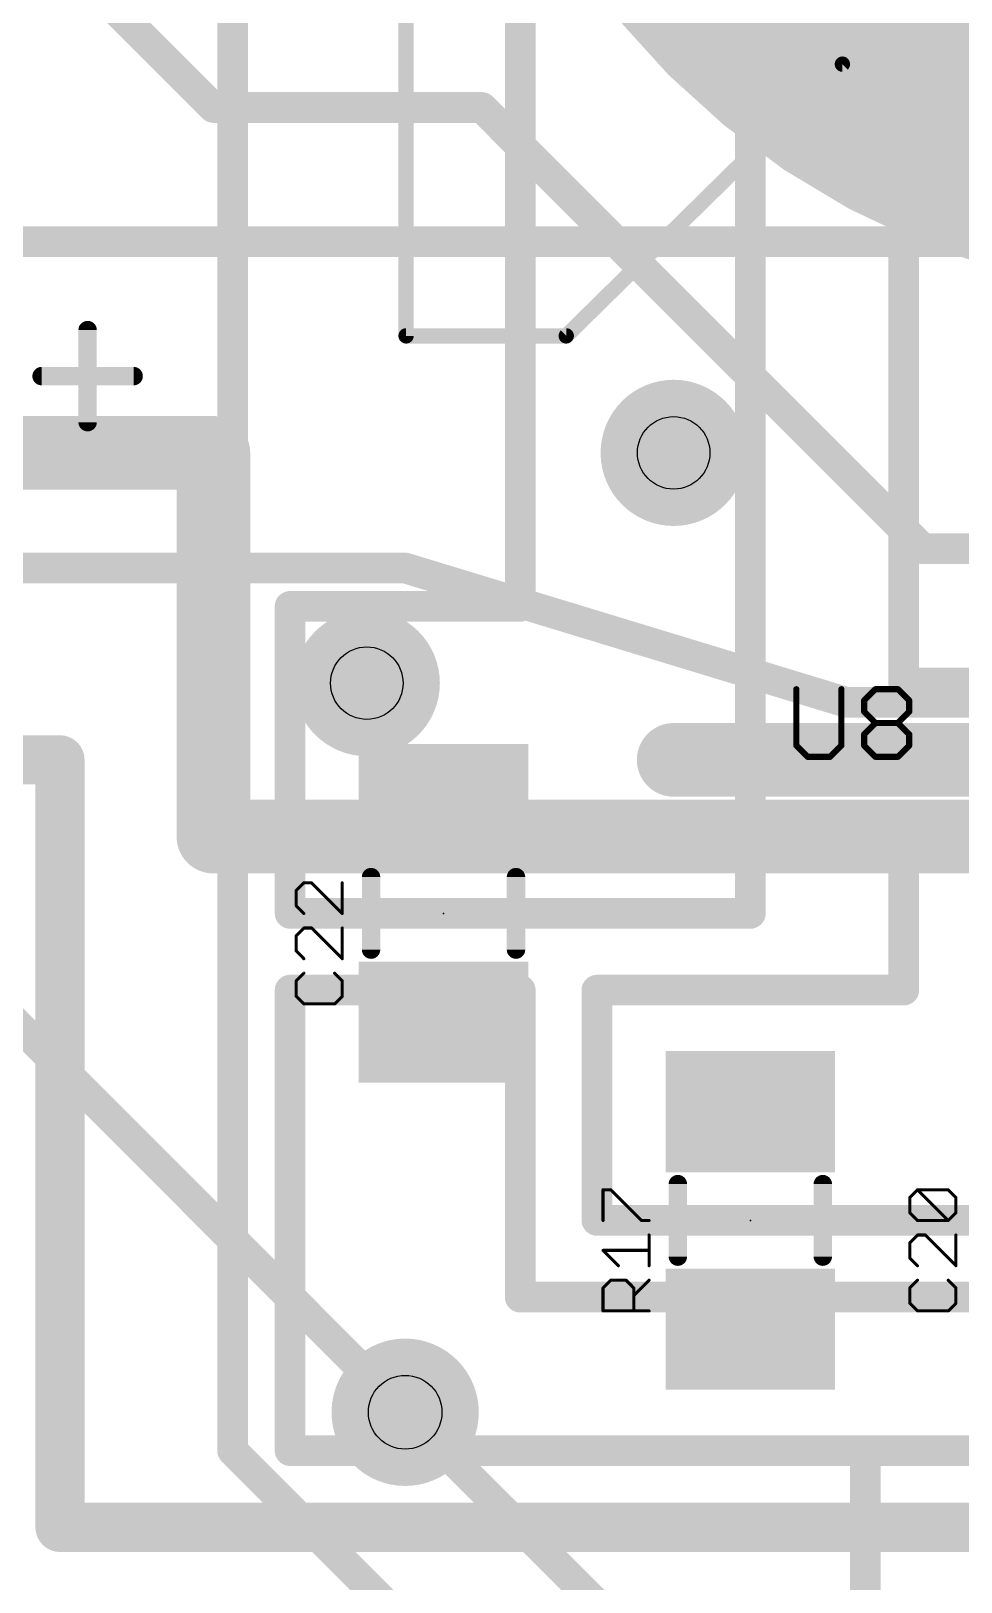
# Model space of a CAD drawing. Extents: x 2.04 to 4.26, y 0.99 to 3.41.
# Drawn here: x 3.141 to 3.444, y 2.207 to 2.712 of the extents above; entities that cross this region are included whole.
import ezdxf

# ---------------------------------------------------------------- set-up
doc = ezdxf.new("R2010")
doc.units = 0
for name, color, linetype in [('1', 14, 'CONTINUOUS'), ('15', 14, 'CONTINUOUS'), ('16', 174, 'CONTINUOUS'), ('18', 94, 'CONTINUOUS'), ('21', 251, 'CONTINUOUS'), ('22', 251, 'CONTINUOUS'), ('23', 178, 'CONTINUOUS'), ('25', 251, 'CONTINUOUS'), ('29', 251, 'CONTINUOUS'), ('30', 251, 'CONTINUOUS'), ('44', 251, 'CONTINUOUS'), ('51', 251, 'CONTINUOUS')]:
    doc.layers.add(name, color=color, linetype=linetype)

# ---------------------------------------------------------------- blocks, each defined once
blk = doc.blocks.new('RECT')
blk.add_solid([(-0.5, -0.5), (0.5, -0.5), (-0.5, 0.5), (0.5, 0.5)])
blk = doc.blocks.new('ROUNDV')
at = {"const_width": 0.5}
blk.add_lwpolyline([(0, -0.25, 1), (0, 0.25, 1), (0, -0.25)], format="xyb", dxfattribs=at)

msp = doc.modelspace()

# ---------------------------------------------------------------- linework, layer by layer
at = {"layer": '1'}
for points, const_width in [([(3.20625, 2.870915), (3.20625, 2.25)], 0.01), ([(3.3, 2.85), (3.3, 2.525)], 0.01), ([(3.375, 2.425), (3.375, 2.725)], 0.01), ([(3.425, 2.5), (3.425, 2.7)], 0.01), ([(3.425, 2.7), (3.525, 2.7)], 0.01), ([(3.3, 2.525), (3.225, 2.525)], 0.01), ([(3.225, 2.525), (3.225, 2.425)], 0.01), ([(3.5, 2.5), (3.425, 2.5)], 0.01), ([(3.475, 2.475), (3.35, 2.475)], 0.024), ([(3.525, 2.445), (3.425, 2.445)], 0.01), ([(3.425, 2.445), (3.425, 2.4)], 0.01), ([(3.225, 2.425), (3.375, 2.425)], 0.01), ([(3.3, 2.4), (3.225, 2.4)], 0.01), ([(3.225, 2.4), (3.225, 2.25)], 0.01), ([(3.3, 2.3), (3.3, 2.4)], 0.01), ([(3.425, 2.4), (3.325, 2.4)], 0.01), ([(3.325, 2.4), (3.325, 2.325)], 0.01), ([(3.325, 2.325), (3.525, 2.325)], 0.01), ([(3.7, 2.3), (3.3, 2.3)], 0.01), ([(3.2625, 2.2625), (3.3875, 2.1375)], 0.01), ([(3.20625, 2.25), (3.3, 2.15625)], 0.01), ([(3.225, 2.25), (3.7, 2.25)], 0.01), ([(3.4125, 2.25), (3.4125, 2.0125)], 0.01)]:
    msp.add_lwpolyline(points, dxfattribs=dict(at, const_width=const_width))
for points, const_width in [([(3.4275, 2.7, 1), (3.4225, 2.7)], 0.005), ([(3.425, 2.7025, 1), (3.425, 2.6975)], 0.005), ([(3.225, 2.5275, 1), (3.225, 2.5225)], 0.005), ([(3.2275, 2.525, 1), (3.2225, 2.525)], 0.005), ([(3.2975, 2.525, 1), (3.3025, 2.525)], 0.005), ([(3.3, 2.5225, 1), (3.3, 2.5275)], 0.005), ([(3.425, 2.5025, 1), (3.425, 2.4975)], 0.005), ([(3.4225, 2.5, 1), (3.4275, 2.5)], 0.005), ([(3.35, 2.481, 1), (3.35, 2.469)], 0.012), ([(3.425, 2.4475, 1), (3.425, 2.4425)], 0.005), ([(3.4275, 2.445, 1), (3.4225, 2.445)], 0.005), ([(3.225, 2.4275, 1), (3.225, 2.4225)], 0.005), ([(3.375, 2.4225, 1), (3.375, 2.4275)], 0.005), ([(3.2225, 2.425, 1), (3.2275, 2.425)], 0.005), ([(3.3725, 2.425, 1), (3.3775, 2.425)], 0.005), ([(3.225, 2.4025, 1), (3.225, 2.3975)], 0.005), ([(3.2275, 2.4, 1), (3.2225, 2.4)], 0.005), ([(3.3025, 2.4, 1), (3.2975, 2.4)], 0.005), ([(3.3, 2.3975, 1), (3.3, 2.4025)], 0.005), ([(3.325, 2.4025, 1), (3.325, 2.3975)], 0.005), ([(3.3275, 2.4, 1), (3.3225, 2.4)], 0.005), ([(3.425, 2.3975, 1), (3.425, 2.4025)], 0.005), ([(3.4225, 2.4, 1), (3.4275, 2.4)], 0.005), ([(3.325, 2.3275, 1), (3.325, 2.3225)], 0.005), ([(3.3225, 2.325, 1), (3.3275, 2.325)], 0.005), ([(3.3, 2.3025, 1), (3.3, 2.2975)], 0.005), ([(3.2975, 2.3, 1), (3.3025, 2.3)], 0.005), ([(3.264268, 2.264268, 1), (3.260732, 2.260732)], 0.005), ([(3.208018, 2.251768, 1), (3.204482, 2.248232)], 0.005), ([(3.225, 2.2525, 1), (3.225, 2.2475)], 0.005), ([(3.415, 2.25, 1), (3.41, 2.25)], 0.005), ([(3.20375, 2.25, 1), (3.20875, 2.25)], 0.005), ([(3.2225, 2.25, 1), (3.2275, 2.25)], 0.005)]:
    msp.add_lwpolyline(points, format="xyb", dxfattribs=dict(at, const_width=const_width))
at = {"layer": '15'}
for points, const_width in [([(2.95625, 2.64375), (3.6125, 2.64375)], 0.01), ([(3.2, 2.575), (2.565, 2.575)], 0.024), ([(3.2, 2.45), (3.2, 2.575)], 0.024), ([(3, 2.475), (3.15, 2.475)], 0.016), ([(3.15, 2.475), (3.15, 2.225)], 0.016), ([(3.8, 2.45), (3.2, 2.45)], 0.024), ([(3.15, 2.225), (3.675, 2.225)], 0.016)]:
    msp.add_lwpolyline(points, dxfattribs=dict(at, const_width=const_width))
for points, const_width in [([(3.206, 2.575, 1), (3.194, 2.575)], 0.012), ([(3.2, 2.569, 1), (3.2, 2.581)], 0.012), ([(3.154, 2.475, 1), (3.146, 2.475)], 0.008), ([(3.15, 2.471, 1), (3.15, 2.479)], 0.008), ([(3.2, 2.456, 1), (3.2, 2.444)], 0.012), ([(3.194, 2.45, 1), (3.206, 2.45)], 0.012), ([(3.15, 2.229, 1), (3.15, 2.221)], 0.008), ([(3.146, 2.225, 1), (3.154, 2.225)], 0.008)]:
    msp.add_lwpolyline(points, format="xyb", dxfattribs=dict(at, const_width=const_width))
at = {"layer": '16', "const_width": 0.01}
for points in [[(3.0875, 2.8), (3.2, 2.6875)], [(3.2, 2.6875), (3.2875, 2.6875)], [(3.2875, 2.6875), (3.43125, 2.54375)], [(3.43125, 2.54375), (3.86875, 2.54375)], [(2.50625, 2.5375), (3.2625, 2.5375)], [(3.2625, 2.5375), (3.40625, 2.49375)], [(3.40625, 2.49375), (3.73125, 2.49375)], [(3.10625, 2.41875), (3.2625, 2.2625)]]:
    msp.add_lwpolyline(points, dxfattribs=at)
at = {"layer": '16', "const_width": 0.005}
for points in [[(3.2, 2.69, 1), (3.2, 2.685)], [(3.198232, 2.685732, 1), (3.201768, 2.689268)], [(3.289268, 2.689268, 1), (3.285732, 2.685732)], [(3.2875, 2.685, 1), (3.2875, 2.69)], [(3.43125, 2.54625, 1), (3.43125, 2.54125)], [(3.429482, 2.541982, 1), (3.433018, 2.545518)], [(3.263228, 2.539892, 1), (3.261772, 2.535108)], [(3.2625, 2.535, 1), (3.2625, 2.54)], [(3.40625, 2.49625, 1), (3.40625, 2.49125)], [(3.405522, 2.491358, 1), (3.406978, 2.496142)], [(3.260732, 2.260732, 1), (3.264268, 2.264268)]]:
    msp.add_lwpolyline(points, format="xyb", dxfattribs=at)
at = {"layer": '21', "const_width": 0.006}
for points in [[(3.159, 2.585), (3.159, 2.615)], [(3.144, 2.6), (3.174, 2.6)], [(3.251378, 2.413189), (3.251378, 2.436811)], [(3.298622, 2.413189), (3.298622, 2.436811)], [(3.351378, 2.313189), (3.351378, 2.336811)], [(3.398622, 2.313189), (3.398622, 2.336811)]]:
    msp.add_lwpolyline(points, dxfattribs=at)
at = {"layer": '21', "const_width": 0.003}
for points in [[(3.1605, 2.615, 1), (3.1575, 2.615)], [(3.144, 2.6015, 1), (3.144, 2.5985)], [(3.174, 2.5985, 1), (3.174, 2.6015)], [(3.1575, 2.585, 1), (3.1605, 2.585)], [(3.252878, 2.436811, 1), (3.249878, 2.436811)], [(3.300122, 2.436811, 1), (3.297122, 2.436811)], [(3.249878, 2.413189, 1), (3.252878, 2.413189)], [(3.297122, 2.413189, 1), (3.300122, 2.413189)], [(3.352878, 2.336811, 1), (3.349878, 2.336811)], [(3.400122, 2.336811, 1), (3.397122, 2.336811)], [(3.349878, 2.313189, 1), (3.352878, 2.313189)], [(3.397122, 2.313189, 1), (3.400122, 2.313189)]]:
    msp.add_lwpolyline(points, format="xyb", dxfattribs=at)
at = {"layer": '22', "const_width": 0.005}
for points in [[(3.262795, 2.61311), (3.262795, 2.810433)], [(3.405, 2.701614), (3.315, 2.61311)], [(3.670748, 2.701614), (3.405, 2.701614)], [(3.315, 2.61311), (3.262795, 2.61311)]]:
    msp.add_lwpolyline(points, dxfattribs=at)
at = {"layer": '22', "const_width": 0.0025}
for points in [[(3.405, 2.702864, 1), (3.405, 2.700364)], [(3.405876, 2.700723, 1), (3.404124, 2.702505)], [(3.262795, 2.61436, 1), (3.262795, 2.61186)], [(3.261545, 2.61311, 1), (3.264045, 2.61311)], [(3.314124, 2.614001, 1), (3.315876, 2.612219)], [(3.315, 2.61186, 1), (3.315, 2.61436)]]:
    msp.add_lwpolyline(points, format="xyb", dxfattribs=at)
at = {"layer": '23'}
for p in [(3.275, 2.425), (3.375, 2.325)]:
    msp.add_point(p, dxfattribs=at)
at = {"layer": '25'}
for points, const_width in [([(3.39, 2.498019), (3.39, 2.47967)], 0.002), ([(3.404679, 2.47967), (3.404679, 2.498019)], 0.002), ([(3.412099, 2.494349), (3.415769, 2.498019)], 0.002), ([(3.415769, 2.498019), (3.423108, 2.498019)], 0.002), ([(3.423108, 2.498019), (3.426778, 2.494349)], 0.002), ([(3.412099, 2.490679), (3.412099, 2.494349)], 0.002), ([(3.415769, 2.487009), (3.412099, 2.490679)], 0.002), ([(3.426778, 2.490679), (3.423108, 2.487009)], 0.002), ([(3.426778, 2.494349), (3.426778, 2.490679)], 0.002), ([(3.412099, 2.48334), (3.415769, 2.487009)], 0.002), ([(3.415769, 2.487009), (3.423108, 2.487009)], 0.002), ([(3.423108, 2.487009), (3.426778, 2.48334)], 0.002), ([(3.39, 2.47967), (3.39367, 2.476)], 0.002), ([(3.401009, 2.476), (3.404679, 2.47967)], 0.002), ([(3.412099, 2.47967), (3.412099, 2.48334)], 0.002), ([(3.415769, 2.476), (3.412099, 2.47967)], 0.002), ([(3.426778, 2.47967), (3.423108, 2.476)], 0.002), ([(3.426778, 2.48334), (3.426778, 2.47967)], 0.002), ([(3.39367, 2.476), (3.401009, 2.476)], 0.002), ([(3.423108, 2.476), (3.415769, 2.476)], 0.002), ([(3.229489, 2.434974), (3.226987, 2.432471)], 0.001), ([(3.231992, 2.434974), (3.229489, 2.434974)], 0.001), ([(3.242, 2.424965), (3.231992, 2.434974)], 0.001), ([(3.242, 2.434974), (3.242, 2.424965)], 0.001), ([(3.226987, 2.432471), (3.226987, 2.427467)], 0.001), ([(3.226987, 2.427467), (3.229489, 2.424965)], 0.001), ([(3.229489, 2.420241), (3.226987, 2.417739)], 0.001), ([(3.231992, 2.420241), (3.229489, 2.420241)], 0.001), ([(3.242, 2.410233), (3.231992, 2.420241)], 0.001), ([(3.242, 2.420241), (3.242, 2.410233)], 0.001), ([(3.226987, 2.417739), (3.226987, 2.412735)], 0.001), ([(3.226987, 2.412735), (3.229489, 2.410233)], 0.001), ([(3.229489, 2.405508), (3.226987, 2.403006)], 0.001), ([(3.242, 2.403006), (3.239498, 2.405508)], 0.001), ([(3.226987, 2.403006), (3.226987, 2.398002)], 0.001), ([(3.242, 2.398002), (3.242, 2.403006)], 0.001), ([(3.226987, 2.398002), (3.229489, 2.3955)], 0.001), ([(3.229489, 2.3955), (3.239498, 2.3955)], 0.001), ([(3.239498, 2.3955), (3.242, 2.398002)], 0.001), ([(3.326987, 2.324965), (3.326987, 2.334974)], 0.001), ([(3.326987, 2.334974), (3.329489, 2.334974)], 0.001), ([(3.329489, 2.334974), (3.339498, 2.324965)], 0.001), ([(3.426987, 2.332471), (3.429489, 2.334974)], 0.001), ([(3.429489, 2.334974), (3.439498, 2.334974)], 0.001), ([(3.439498, 2.324965), (3.429489, 2.334974)], 0.001), ([(3.439498, 2.334974), (3.442, 2.332471)], 0.001), ([(3.426987, 2.327467), (3.426987, 2.332471)], 0.001), ([(3.442, 2.332471), (3.442, 2.327467)], 0.001), ([(3.339498, 2.324965), (3.342, 2.324965)], 0.001), ([(3.429489, 2.324965), (3.426987, 2.327467)], 0.001), ([(3.439498, 2.324965), (3.429489, 2.324965)], 0.001), ([(3.442, 2.327467), (3.439498, 2.324965)], 0.001), ([(3.342, 2.310233), (3.342, 2.320241)], 0.001), ([(3.429489, 2.320241), (3.426987, 2.317739)], 0.001), ([(3.431992, 2.320241), (3.429489, 2.320241)], 0.001), ([(3.442, 2.310233), (3.431992, 2.320241)], 0.001), ([(3.442, 2.320241), (3.442, 2.310233)], 0.001), ([(3.331992, 2.310233), (3.326987, 2.315237)], 0.001), ([(3.326987, 2.315237), (3.342, 2.315237)], 0.001), ([(3.426987, 2.317739), (3.426987, 2.312735)], 0.001), ([(3.426987, 2.312735), (3.429489, 2.310233)], 0.001), ([(3.326987, 2.303006), (3.329489, 2.305508)], 0.001), ([(3.329489, 2.305508), (3.334494, 2.305508)], 0.001), ([(3.334494, 2.305508), (3.336996, 2.303006)], 0.001), ([(3.336996, 2.300504), (3.342, 2.305508)], 0.001), ([(3.429489, 2.305508), (3.426987, 2.303006)], 0.001), ([(3.442, 2.303006), (3.439498, 2.305508)], 0.001), ([(3.326987, 2.2955), (3.326987, 2.303006)], 0.001), ([(3.336996, 2.303006), (3.336996, 2.2955)], 0.001), ([(3.426987, 2.303006), (3.426987, 2.298002)], 0.001), ([(3.442, 2.298002), (3.442, 2.303006)], 0.001), ([(3.342, 2.2955), (3.326987, 2.2955)], 0.001), ([(3.426987, 2.298002), (3.429489, 2.2955)], 0.001), ([(3.429489, 2.2955), (3.439498, 2.2955)], 0.001), ([(3.439498, 2.2955), (3.442, 2.298002)], 0.001)]:
    msp.add_lwpolyline(points, dxfattribs=dict(at, const_width=const_width))
for points, const_width in [([(3.3905, 2.498019, 1), (3.3895, 2.498019)], 0.001), ([(3.405179, 2.498019, 1), (3.404179, 2.498019)], 0.001), ([(3.415769, 2.498519, 1), (3.415769, 2.497519)], 0.001), ([(3.416122, 2.497665, 1), (3.415415, 2.498372)], 0.001), ([(3.423462, 2.498372, 1), (3.422755, 2.497665)], 0.001), ([(3.423108, 2.497519, 1), (3.423108, 2.498519)], 0.001), ([(3.412599, 2.494349, 1), (3.411599, 2.494349)], 0.001), ([(3.411745, 2.494702, 1), (3.412452, 2.493995)], 0.001), ([(3.412452, 2.491033, 1), (3.411745, 2.490326)], 0.001), ([(3.411599, 2.490679, 1), (3.412599, 2.490679)], 0.001), ([(3.427278, 2.494349, 1), (3.426278, 2.494349)], 0.001), ([(3.426278, 2.490679, 1), (3.427278, 2.490679)], 0.001), ([(3.426424, 2.493995, 1), (3.427131, 2.494702)], 0.001), ([(3.427131, 2.490326, 1), (3.426424, 2.491033)], 0.001), ([(3.415769, 2.487509, 1), (3.415769, 2.486509)], 0.001), ([(3.416122, 2.486656, 1), (3.415415, 2.487363)], 0.001), ([(3.415415, 2.486656, 1), (3.416122, 2.487363)], 0.001), ([(3.423462, 2.487363, 1), (3.422755, 2.486656)], 0.001), ([(3.422755, 2.487363, 1), (3.423462, 2.486656)], 0.001), ([(3.423108, 2.486509, 1), (3.423108, 2.487509)], 0.001), ([(3.390354, 2.480023, 1), (3.389646, 2.479316)], 0.001), ([(3.405033, 2.479316, 1), (3.404326, 2.480023)], 0.001), ([(3.412599, 2.48334, 1), (3.411599, 2.48334)], 0.001), ([(3.411745, 2.483693, 1), (3.412452, 2.482986)], 0.001), ([(3.412452, 2.480023, 1), (3.411745, 2.479316)], 0.001), ([(3.427278, 2.48334, 1), (3.426278, 2.48334)], 0.001), ([(3.426424, 2.482986, 1), (3.427131, 2.483693)], 0.001), ([(3.427131, 2.479316, 1), (3.426424, 2.480023)], 0.001), ([(3.3895, 2.47967, 1), (3.3905, 2.47967)], 0.001), ([(3.39367, 2.4765, 1), (3.39367, 2.4755)], 0.001), ([(3.393316, 2.475646, 1), (3.394023, 2.476354)], 0.001), ([(3.400656, 2.476354, 1), (3.401363, 2.475646)], 0.001), ([(3.401009, 2.4755, 1), (3.401009, 2.4765)], 0.001), ([(3.404179, 2.47967, 1), (3.405179, 2.47967)], 0.001), ([(3.411599, 2.47967, 1), (3.412599, 2.47967)], 0.001), ([(3.415769, 2.4765, 1), (3.415769, 2.4755)], 0.001), ([(3.415415, 2.475646, 1), (3.416122, 2.476354)], 0.001), ([(3.422755, 2.476354, 1), (3.423462, 2.475646)], 0.001), ([(3.423108, 2.4755, 1), (3.423108, 2.4765)], 0.001), ([(3.426278, 2.47967, 1), (3.427278, 2.47967)], 0.001), ([(3.229489, 2.435224, 1), (3.229489, 2.434724)], 0.0005), ([(3.229666, 2.434797, 1), (3.229313, 2.43515)], 0.0005), ([(3.232168, 2.43515, 1), (3.231815, 2.434797)], 0.0005), ([(3.231992, 2.434724, 1), (3.231992, 2.435224)], 0.0005), ([(3.24225, 2.434974, 1), (3.24175, 2.434974)], 0.0005), ([(3.227237, 2.432471, 1), (3.226737, 2.432471)], 0.0005), ([(3.22681, 2.432648, 1), (3.227164, 2.432295)], 0.0005), ([(3.227164, 2.427644, 1), (3.22681, 2.42729)], 0.0005), ([(3.226737, 2.427467, 1), (3.227237, 2.427467)], 0.0005), ([(3.229313, 2.424788, 1), (3.229666, 2.425142)], 0.0005), ([(3.24175, 2.424965, 1), (3.24225, 2.424965)], 0.0005), ([(3.241823, 2.424788, 1), (3.242177, 2.425142)], 0.0005), ([(3.229489, 2.420491, 1), (3.229489, 2.419991)], 0.0005), ([(3.229666, 2.420064, 1), (3.229313, 2.420418)], 0.0005), ([(3.232168, 2.420418, 1), (3.231815, 2.420064)], 0.0005), ([(3.231992, 2.419991, 1), (3.231992, 2.420491)], 0.0005), ([(3.24225, 2.420241, 1), (3.24175, 2.420241)], 0.0005), ([(3.227237, 2.417739, 1), (3.226737, 2.417739)], 0.0005), ([(3.22681, 2.417916, 1), (3.227164, 2.417562)], 0.0005), ([(3.227164, 2.412911, 1), (3.22681, 2.412558)], 0.0005), ([(3.226737, 2.412735, 1), (3.227237, 2.412735)], 0.0005), ([(3.229313, 2.410056, 1), (3.229666, 2.410409)], 0.0005), ([(3.24175, 2.410233, 1), (3.24225, 2.410233)], 0.0005), ([(3.241823, 2.410056, 1), (3.242177, 2.410409)], 0.0005), ([(3.229666, 2.405332, 1), (3.229313, 2.405685)], 0.0005), ([(3.239675, 2.405685, 1), (3.239321, 2.405332)], 0.0005), ([(3.227237, 2.403006, 1), (3.226737, 2.403006)], 0.0005), ([(3.22681, 2.403183, 1), (3.227164, 2.40283)], 0.0005), ([(3.24225, 2.403006, 1), (3.24175, 2.403006)], 0.0005), ([(3.241823, 2.40283, 1), (3.242177, 2.403183)], 0.0005), ([(3.227164, 2.398179, 1), (3.22681, 2.397825)], 0.0005), ([(3.226737, 2.398002, 1), (3.227237, 2.398002)], 0.0005), ([(3.229489, 2.39575, 1), (3.229489, 2.39525)], 0.0005), ([(3.229313, 2.395323, 1), (3.229666, 2.395677)], 0.0005), ([(3.239321, 2.395677, 1), (3.239675, 2.395323)], 0.0005), ([(3.239498, 2.39525, 1), (3.239498, 2.39575)], 0.0005), ([(3.24175, 2.398002, 1), (3.24225, 2.398002)], 0.0005), ([(3.242177, 2.397825, 1), (3.241823, 2.398179)], 0.0005), ([(3.327237, 2.334974, 1), (3.326737, 2.334974)], 0.0005), ([(3.326987, 2.335224, 1), (3.326987, 2.334724)], 0.0005), ([(3.329666, 2.33515, 1), (3.329313, 2.334797)], 0.0005), ([(3.329489, 2.334724, 1), (3.329489, 2.335224)], 0.0005), ([(3.429489, 2.335224, 1), (3.429489, 2.334724)], 0.0005), ([(3.429666, 2.33515, 1), (3.429313, 2.334797)], 0.0005), ([(3.429666, 2.334797, 1), (3.429313, 2.33515)], 0.0005), ([(3.439675, 2.33515, 1), (3.439321, 2.334797)], 0.0005), ([(3.439498, 2.334724, 1), (3.439498, 2.335224)], 0.0005), ([(3.427237, 2.332471, 1), (3.426737, 2.332471)], 0.0005), ([(3.42681, 2.332648, 1), (3.427164, 2.332295)], 0.0005), ([(3.44225, 2.332471, 1), (3.44175, 2.332471)], 0.0005), ([(3.441823, 2.332295, 1), (3.442177, 2.332648)], 0.0005), ([(3.326737, 2.324965, 1), (3.327237, 2.324965)], 0.0005), ([(3.339498, 2.325215, 1), (3.339498, 2.324715)], 0.0005), ([(3.339321, 2.324788, 1), (3.339675, 2.325142)], 0.0005), ([(3.342, 2.324715, 1), (3.342, 2.325215)], 0.0005), ([(3.427164, 2.327644, 1), (3.42681, 2.32729)], 0.0005), ([(3.426737, 2.327467, 1), (3.427237, 2.327467)], 0.0005), ([(3.429489, 2.325215, 1), (3.429489, 2.324715)], 0.0005), ([(3.429313, 2.324788, 1), (3.429666, 2.325142)], 0.0005), ([(3.439321, 2.325142, 1), (3.439675, 2.324788)], 0.0005), ([(3.439321, 2.324788, 1), (3.439675, 2.325142)], 0.0005), ([(3.439498, 2.324715, 1), (3.439498, 2.325215)], 0.0005), ([(3.44175, 2.327467, 1), (3.44225, 2.327467)], 0.0005), ([(3.442177, 2.32729, 1), (3.441823, 2.327644)], 0.0005), ([(3.34225, 2.320241, 1), (3.34175, 2.320241)], 0.0005), ([(3.429489, 2.320491, 1), (3.429489, 2.319991)], 0.0005), ([(3.429666, 2.320064, 1), (3.429313, 2.320418)], 0.0005), ([(3.432168, 2.320418, 1), (3.431815, 2.320064)], 0.0005), ([(3.431992, 2.319991, 1), (3.431992, 2.320491)], 0.0005), ([(3.44225, 2.320241, 1), (3.44175, 2.320241)], 0.0005), ([(3.326987, 2.315487, 1), (3.326987, 2.314987)], 0.0005), ([(3.327164, 2.315413, 1), (3.32681, 2.31506)], 0.0005), ([(3.342, 2.314987, 1), (3.342, 2.315487)], 0.0005), ([(3.427237, 2.317739, 1), (3.426737, 2.317739)], 0.0005), ([(3.42681, 2.317916, 1), (3.427164, 2.317562)], 0.0005), ([(3.331815, 2.310056, 1), (3.332168, 2.310409)], 0.0005), ([(3.34175, 2.310233, 1), (3.34225, 2.310233)], 0.0005), ([(3.427164, 2.312911, 1), (3.42681, 2.312558)], 0.0005), ([(3.426737, 2.312735, 1), (3.427237, 2.312735)], 0.0005), ([(3.429313, 2.310056, 1), (3.429666, 2.310409)], 0.0005), ([(3.44175, 2.310233, 1), (3.44225, 2.310233)], 0.0005), ([(3.441823, 2.310056, 1), (3.442177, 2.310409)], 0.0005), ([(3.329489, 2.305758, 1), (3.329489, 2.305258)], 0.0005), ([(3.329666, 2.305332, 1), (3.329313, 2.305685)], 0.0005), ([(3.33467, 2.305685, 1), (3.334317, 2.305332)], 0.0005), ([(3.334494, 2.305258, 1), (3.334494, 2.305758)], 0.0005), ([(3.342177, 2.305332, 1), (3.341823, 2.305685)], 0.0005), ([(3.429666, 2.305332, 1), (3.429313, 2.305685)], 0.0005), ([(3.439675, 2.305685, 1), (3.439321, 2.305332)], 0.0005), ([(3.327237, 2.303006, 1), (3.326737, 2.303006)], 0.0005), ([(3.32681, 2.303183, 1), (3.327164, 2.30283)], 0.0005), ([(3.337246, 2.303006, 1), (3.336746, 2.303006)], 0.0005), ([(3.336819, 2.300681, 1), (3.337173, 2.300327)], 0.0005), ([(3.336819, 2.30283, 1), (3.337173, 2.303183)], 0.0005), ([(3.427237, 2.303006, 1), (3.426737, 2.303006)], 0.0005), ([(3.42681, 2.303183, 1), (3.427164, 2.30283)], 0.0005), ([(3.44225, 2.303006, 1), (3.44175, 2.303006)], 0.0005), ([(3.441823, 2.30283, 1), (3.442177, 2.303183)], 0.0005), ([(3.326987, 2.29575, 1), (3.326987, 2.29525)], 0.0005), ([(3.326737, 2.2955, 1), (3.327237, 2.2955)], 0.0005), ([(3.336746, 2.2955, 1), (3.337246, 2.2955)], 0.0005), ([(3.342, 2.29525, 1), (3.342, 2.29575)], 0.0005), ([(3.427164, 2.298179, 1), (3.42681, 2.297825)], 0.0005), ([(3.426737, 2.298002, 1), (3.427237, 2.298002)], 0.0005), ([(3.429489, 2.29575, 1), (3.429489, 2.29525)], 0.0005), ([(3.429313, 2.295323, 1), (3.429666, 2.295677)], 0.0005), ([(3.439321, 2.295677, 1), (3.439675, 2.295323)], 0.0005), ([(3.439498, 2.29525, 1), (3.439498, 2.29575)], 0.0005), ([(3.44175, 2.298002, 1), (3.44225, 2.298002)], 0.0005), ([(3.442177, 2.297825, 1), (3.441823, 2.298179)], 0.0005)]:
    msp.add_lwpolyline(points, format="xyb", dxfattribs=dict(at, const_width=const_width))
at = {"layer": '30', "const_width": 0.25}
msp.add_lwpolyline([(3.525, 2.75, 1), (3.525, 3, 1), (3.525, 2.75)], format="xyb", dxfattribs=at)
at = {"layer": '44'}
for centre, radius in [((3.35, 2.575), 0.011811), ((3.25, 2.5), 0.011811), ((3.2625, 2.2625), 0.012)]:
    msp.add_circle(centre, radius, dxfattribs=at)
at = {"layer": '51', "const_width": 0.006}
for points in [[(3.159, 2.585), (3.159, 2.615)], [(3.144, 2.6), (3.174, 2.6)]]:
    msp.add_lwpolyline(points, dxfattribs=at)
at = {"layer": '51', "const_width": 0.003}
for points in [[(3.1605, 2.615, 1), (3.1575, 2.615)], [(3.144, 2.6015, 1), (3.144, 2.5985)], [(3.174, 2.5985, 1), (3.174, 2.6015)], [(3.1575, 2.585, 1), (3.1605, 2.585)]]:
    msp.add_lwpolyline(points, format="xyb", dxfattribs=at)

# ---------------------------------------------------------------- block references
at = {"layer": '1', "xscale": 0.031496, "yscale": 0.047244, "rotation": 90}
for p in [(3.275, 2.460433), (3.275, 2.389567), (3.375, 2.360433), (3.375, 2.289567)]:
    msp.add_blockref('RECT', p, dxfattribs=at)
at = {"layer": '18'}
for p, xscale, yscale in [((3.35, 2.575), 0.039622, 0.039622), ((3.35, 2.575), 0.039622, 0.039622), ((3.35, 2.575), 0.039622, 0.039622), ((3.35, 2.575), 0.039622, 0.039622), ((3.25, 2.5), 0.039622, 0.039622), ((3.25, 2.5), 0.039622, 0.039622), ((3.25, 2.5), 0.039622, 0.039622), ((3.25, 2.5), 0.039622, 0.039622), ((3.2625, 2.2625), 0.04, 0.04), ((3.2625, 2.2625), 0.04, 0.04), ((3.2625, 2.2625), 0.04, 0.04), ((3.2625, 2.2625), 0.04, 0.04)]:
    msp.add_blockref('ROUNDV', p, dxfattribs=dict(at, xscale=xscale, yscale=yscale))
at = {"layer": '29'}
for p, xscale, yscale in [((3.35, 2.575), 0.047622, 0.047622), ((3.25, 2.5), 0.047622, 0.047622), ((3.2625, 2.2625), 0.048, 0.048)]:
    msp.add_blockref('ROUNDV', p, dxfattribs=dict(at, xscale=xscale, yscale=yscale))
at = {"layer": '29', "xscale": 0.039496, "yscale": 0.055244, "rotation": 90}
for p in [(3.275, 2.460433), (3.275, 2.389567), (3.375, 2.360433), (3.375, 2.289567)]:
    msp.add_blockref('RECT', p, dxfattribs=at)
at = {"layer": '30'}
for p, xscale, yscale in [((3.35, 2.575), 0.047622, 0.047622), ((3.25, 2.5), 0.047622, 0.047622), ((3.2625, 2.2625), 0.048, 0.048)]:
    msp.add_blockref('ROUNDV', p, dxfattribs=dict(at, xscale=xscale, yscale=yscale))

doc.saveas('drawing.dxf')
